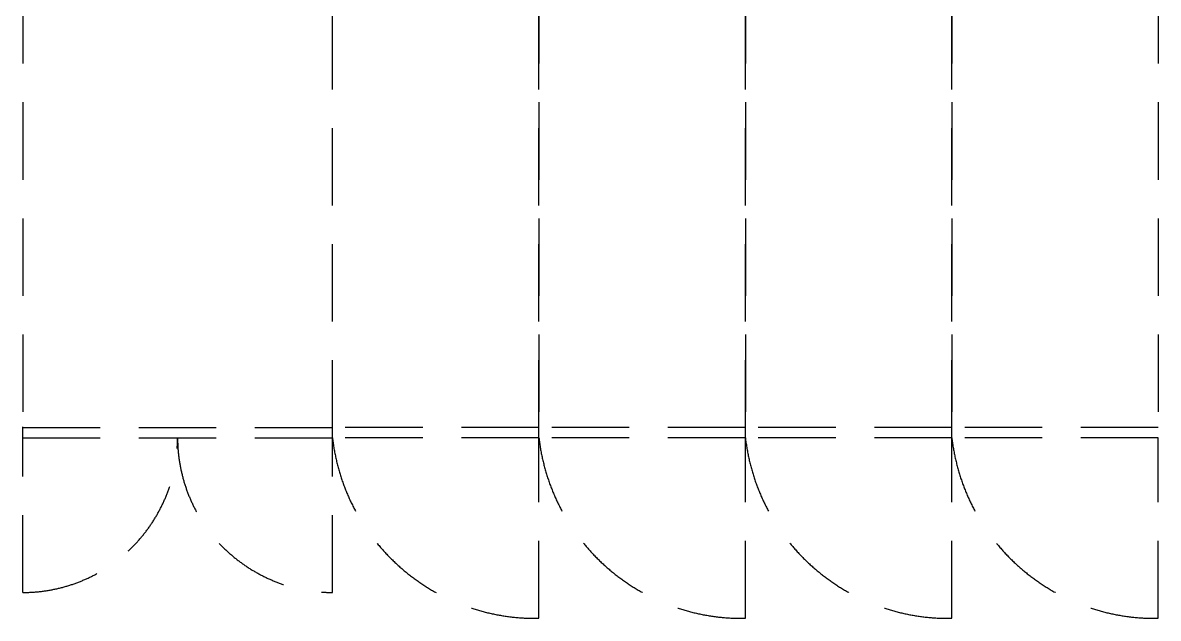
# Model space of a CAD drawing. Header units: millimetres. Extents: x -95754 to 177808, y 34455 to 149960.
# Drawn here: x 120004 to 124404, y 118055 to 120364 of the extents above; entities that cross this region are included whole.
import ezdxf

# ---------------------------------------------------------------- set-up
doc = ezdxf.new("R2010")
doc.units = ezdxf.units.MM
doc.header["$LTSCALE"] = 300
doc.linetypes.add('H1', pattern=[1.5, 1, -0.5])
doc.layers.add('A-ETC-전기', color=253, linetype='H1')

# ---------------------------------------------------------------- blocks, each defined once
blk = doc.blocks.new('1200X2200')
at = {"layer": 'A-ETC-전기'}
for p, q in [((-2800, 1200), (-2158, 1200)), ((-2160, 0), (-2160, 1200)), ((600, 1200), (-42, 1200)), ((-40, 0), (-40, 1200)), ((-2800, 0), (-2158, 0)), ((600, 0), (-42, 0))]:
    blk.add_line(p, q, dxfattribs=at)
blk.add_lwpolyline([(0, 0), (0, 1200), (-2200, 1200), (-2200, 0)], close=True, dxfattribs=at)
for centre, start, end in [((-2200, 1200), 180, 270), ((0, 1200), 270, 0), ((-2200, 0), 90, 180), ((0, 0), 0, 90)]:
    blk.add_arc(centre, 600, start, end, dxfattribs=at)

msp = doc.modelspace()

# ---------------------------------------------------------------- linework, layer by layer
at = {"layer": 'A-ETC-전기'}
for p, q in [((122003.6, 118795.2), (121203.6, 118795.2)), ((122803.6, 118795.2), (122003.6, 118795.2)), ((123603.6, 118795.2), (122803.6, 118795.2)), ((124403.6, 118795.2), (123603.6, 118795.2))]:
    msp.add_line(p, q, dxfattribs=at)
at = {"layer": 'A-ETC-전기', "elevation": 0}
for points in [[(122003.6, 118755.2), (121203.6, 118755.2), (121203.6, 120955.2), (122003.6, 120955.2)], [(122803.6, 118755.2), (122003.6, 118755.2), (122003.6, 120955.2), (122803.6, 120955.2)], [(123603.6, 118755.2), (122803.6, 118755.2), (122803.6, 120955.2), (123603.6, 120955.2)], [(124403.6, 118755.2), (123603.6, 118755.2), (123603.6, 120955.2), (124403.6, 120955.2)]]:
    msp.add_lwpolyline(points, close=True, dxfattribs=at)
for points in [[(121203.6, 118755.2, 0.385743), (122003.6, 118055.2), (122003.6, 118755.2)], [(122003.6, 118755.2, 0.385743), (122803.6, 118055.2), (122803.6, 118755.2)], [(122803.6, 118755.2, 0.385743), (123603.6, 118055.2), (123603.6, 118755.2)]]:
    msp.add_lwpolyline(points, format="xyb", dxfattribs=at)
at = {"layer": 'A-ETC-전기'}
msp.add_lwpolyline([(123603.6, 118755.2, 0.385743), (124403.6, 118055.2), (124403.6, 118755.2)], format="xyb", dxfattribs=at)

# ---------------------------------------------------------------- block references
at = {"layer": 'A-ETC-전기', "rotation": 270}
msp.add_blockref('1200X2200', (120003.6, 118755.2), dxfattribs=at)

doc.saveas('drawing.dxf')
